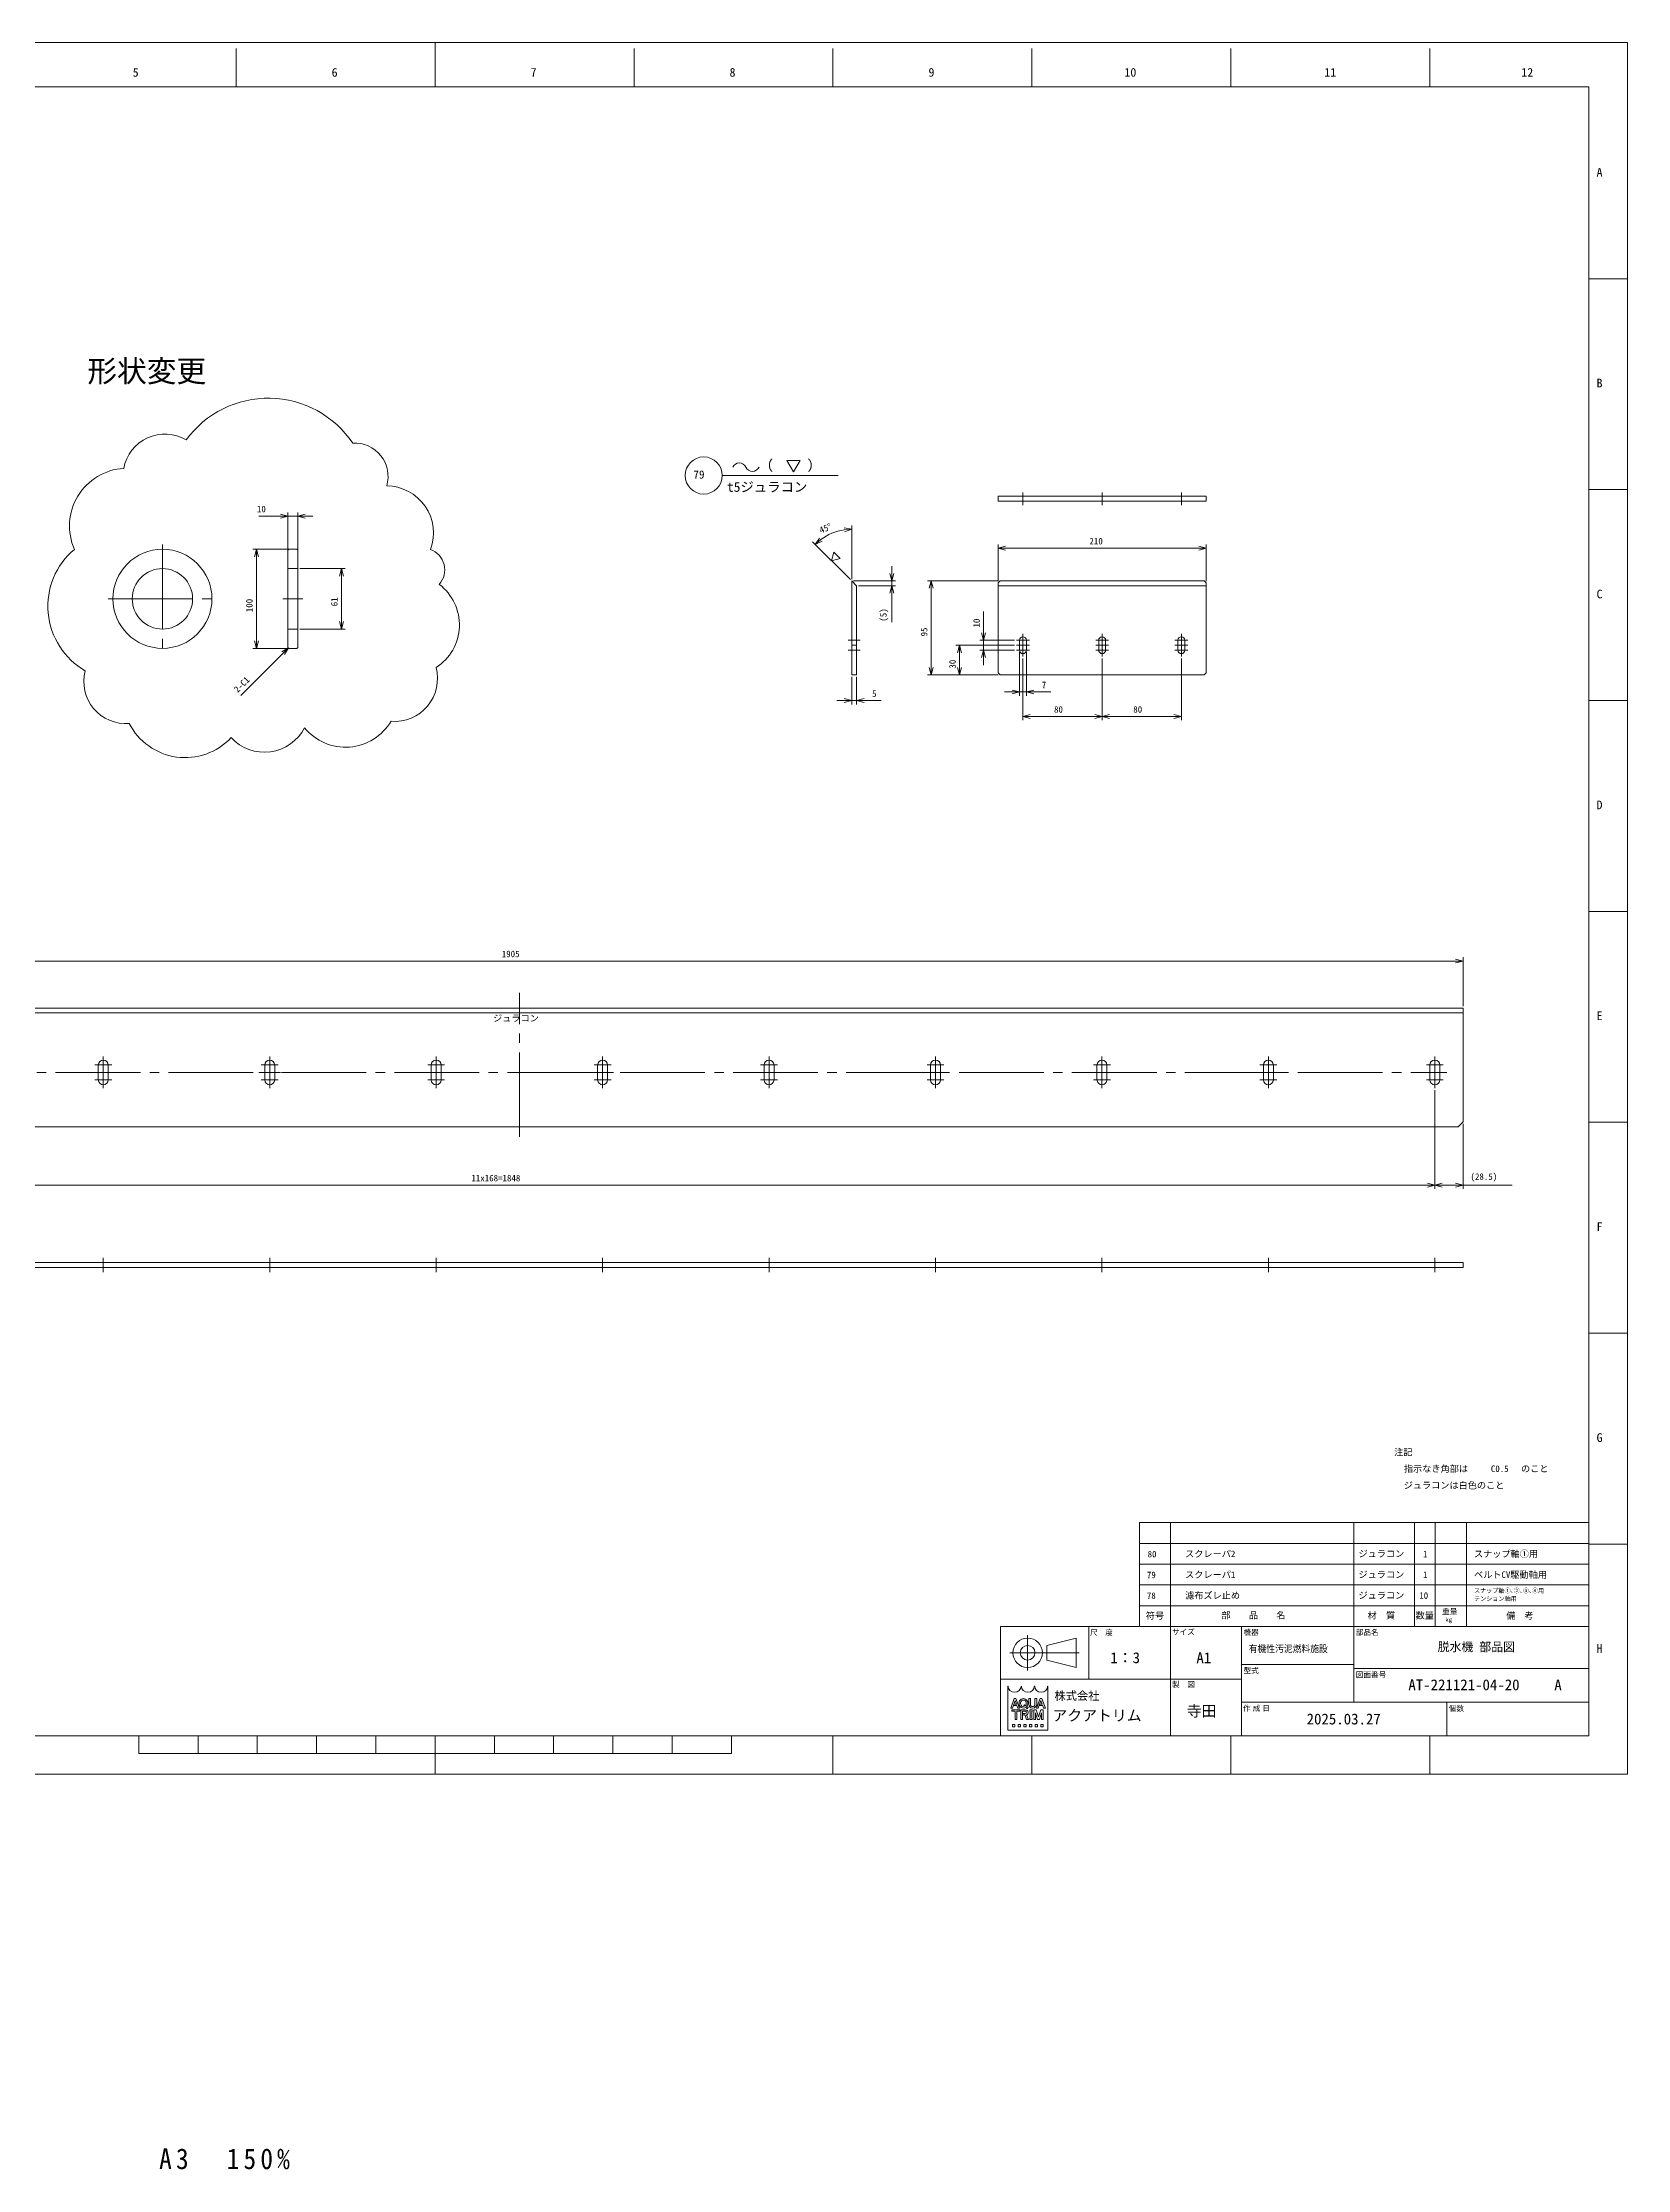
# Model space of a CAD drawing. Units: millimetres at full size. Extents: x -1242 to 1242, y -1266 to 882.
# Drawn here: x -357 to 1242, y -1266 to 882 of the extents above; entities that cross this region are included whole.
import ezdxf
from ezdxf.enums import TextEntityAlignment as Align

# ---------------------------------------------------------------- set-up
doc = ezdxf.new("R2010")
doc.units = ezdxf.units.MM
doc.header["$LTSCALE"] = 9.4985
doc.linetypes.add('CHAIN2', pattern=[12, 9, -1, 1, -1])
for name, color, linetype, lineweight in [('0-0_90_FRAME', 2, 'Continuous', 9), ('0-1_91_BLANK', 6, 'Continuous', 9), ('0-2_0', 134, 'Continuous', 9), ('0-3_10_DRAFT', 1, 'Continuous', 9), ('0-4_05_CENTER', 2, 'CHAIN2', 9), ('0-5_04_HIDDEN', 7, 'Continuous', 9), ('0-6_08_DIM', 3, 'Continuous', 9), ('0-8_01_NORMAL', 4, 'Continuous', 9), ('0-9_02_SLIM', 4, 'Continuous', 9)]:
    doc.layers.add(name, color=color, linetype=linetype, lineweight=lineweight)
doc.layers.add('0-7_07_TEXT', color=3, linetype='Continuous')
doc.layers.add('0-A', color=7, linetype='Continuous')
doc.styles.add('ＭＳ ゴシック', font='')
doc.styles.add('ＭＳ Ｐゴシック', font='')
doc.styles.get('ＭＳ ゴシック').set_extended_font_data('MS Gothic')
doc.styles.get('ＭＳ Ｐゴシック').set_extended_font_data('MS PGothic')

# ---------------------------------------------------------------- blocks, each defined once
blk = doc.blocks.new('p1ba01')
at = {"layer": '0-6_08_DIM'}
for p, q in [((0, 0), (-1.5, 2.598)), ((-1.5, 2.598), (1.5, 2.598)), ((1.5, 2.598), (0, 0))]:
    blk.add_line(p, q, dxfattribs=at)
blk = doc.blocks.new('p1ba05')
at = {"layer": '0-6_08_DIM'}
for centre, start, end in [((-2.954, 0.285), 24.22764, 155.57578), ((0, 1.621), 204.22764, 335.57578)]:
    blk.add_arc(centre, 1.621, start, end, dxfattribs=at)
blk = doc.blocks.new('_Open30')
at = {"layer": '0-6_08_DIM'}
blk.add_line((0, 0), (-1, 0), dxfattribs=at)
blk.add_lwpolyline([(-1, 0.268), (0, 0), (-1, -0.268)], dxfattribs=at)
blk = doc.blocks.new('AM_BALLOON1')
at = {"layer": '0-6_08_DIM'}
blk.add_circle((0, 0), 5, dxfattribs=at)

msp = doc.modelspace()

# ---------------------------------------------------------------- linework, layer by layer
at = {"layer": '0-0_90_FRAME', "color": 6}
for p, q in [((38.826, 881.58), (38.826, 836.694)), ((1242.302, 4.113), (1203.416, 4.113)), ((-260.296, -846.416), (-260.296, -828.468)), ((-200.471, -846.416), (-200.471, -828.468)), ((-140.647, -846.416), (-140.647, -828.468)), ((-80.823, -846.416), (-80.823, -828.468)), ((-20.998, -846.416), (-20.998, -828.468)), ((38.826, -867.18), (38.826, -828.468)), ((98.65, -846.416), (98.65, -828.468)), ((158.475, -846.416), (158.475, -828.468)), ((218.299, -846.416), (218.299, -828.468)), ((278.123, -846.416), (278.123, -828.468)), ((337.947, -846.416), (337.947, -828.468)), ((-260.296, -846.416), (337.947, -846.416))]:
    msp.add_line(p, q, dxfattribs=at)
at = {"layer": '0-0_90_FRAME'}
for p, q in [((-161.974, 836.694), (-161.974, 875.58)), ((239.626, 836.694), (239.626, 875.58)), ((440.427, 836.694), (440.427, 875.58)), ((641.227, 836.694), (641.227, 875.58)), ((842.027, 836.694), (842.027, 875.58)), ((1042.827, 836.694), (1042.827, 875.58)), ((1242.302, 643.088), (1203.416, 643.088)), ((1242.302, 430.096), (1203.416, 430.096)), ((1242.302, 217.104), (1203.416, 217.104)), ((1242.302, -208.879), (1203.416, -208.879)), ((1242.302, -421.871), (1203.416, -421.871)), ((749.751, -613.154), (1203.416, -613.154)), ((749.751, -613.154), (749.751, -718.154)), ((781.251, -613.154), (781.251, -718.154)), ((966.023, -613.154), (966.023, -718.154)), ((1027.355, -613.154), (1027.355, -718.154)), ((1048.355, -613.154), (1048.355, -718.154)), ((1079.855, -613.154), (1079.855, -718.154)), ((749.751, -634.154), (1203.416, -634.154)), ((1242.302, -634.862), (1203.416, -634.862)), ((749.751, -655.154), (1203.416, -655.154)), ((749.751, -676.154), (1203.416, -676.154)), ((749.751, -697.154), (1203.416, -697.154)), ((621.55, -800.513), (624.244, -792.947)), ((623.448, -790.907), (625.04, -790.907)), ((625.517, -796.52), (624.244, -792.947)), ((628.663, -800.467), (625.04, -790.907)), ((637.979, -796.634), (637.979, -790.907)), ((639.708, -790.907), (637.979, -790.907)), ((639.708, -796.286), (639.708, -790.907)), ((646.048, -796.634), (646.048, -790.907)), ((647.675, -800.513), (650.369, -792.947)), ((649.573, -790.907), (651.165, -790.907)), ((651.642, -796.52), (650.369, -792.947)), ((654.788, -800.467), (651.165, -790.907)), ((619.825, -800.513), (619.825, -800.467)), ((619.825, -800.513), (621.55, -800.513)), ((621.072, -802.434), (628.948, -802.434)), ((621.072, -802.434), (621.072, -803.779)), ((621.072, -803.779), (623.953, -803.779)), ((622.49, -797.98), (623.01, -796.52)), ((622.49, -797.98), (626.036, -797.98)), ((623.01, -796.52), (625.517, -796.52)), ((624.145, -812.04), (624.145, -803.971)), ((624.145, -812.04), (625.875, -812.04)), ((625.875, -812.04), (625.875, -803.971)), ((626.067, -803.779), (628.948, -803.779)), ((628.253, -795.134), (628.253, -796.286)), ((628.663, -800.513), (628.663, -800.467)), ((628.948, -802.434), (628.948, -803.779)), ((629.854, -795.247), (629.854, -796.169)), ((630.043, -802.434), (630.043, -812.04)), ((630.043, -802.434), (634.462, -802.434)), ((631.773, -803.779), (634.693, -803.779)), ((631.83, -807.488), (631.83, -806.143)), ((631.83, -806.143), (634.693, -806.143)), ((631.83, -807.488), (633.717, -807.488)), ((633.044, -797.966), (633.895, -797.063)), ((633.044, -797.966), (633.829, -798.73)), ((633.895, -797.063), (637.453, -799.995)), ((634.43, -807.97), (635.892, -812.04)), ((634.921, -797.862), (636.159, -798.882)), ((635.006, -799.875), (636.341, -801.175)), ((635.489, -795.247), (635.489, -796.169)), ((635.892, -812.04), (637.756, -812.04)), ((636.1, -807.91), (637.756, -811.963)), ((636.341, -801.175), (637.453, -799.995)), ((637.09, -795.134), (637.09, -796.286)), ((637.756, -811.963), (637.756, -812.04)), ((639.212, -802.434), (641.326, -802.434)), ((639.212, -802.434), (639.212, -803.779)), ((639.212, -812.04), (639.212, -810.695)), ((639.405, -810.503), (639.405, -803.971)), ((641.134, -810.503), (641.134, -803.971)), ((641.326, -802.434), (641.326, -803.779)), ((642.301, -800.513), (641.725, -800.513)), ((643.057, -802.434), (645.566, -802.434)), ((646.995, -812.04), (644.784, -805.316)), ((647.86, -809.411), (645.566, -802.434)), ((645.95, -800.513), (645.95, -800.467)), ((645.95, -800.513), (647.675, -800.513)), ((646.995, -812.04), (648.724, -812.04)), ((647.86, -809.411), (650.154, -802.434)), ((648.615, -797.98), (649.135, -796.52)), ((648.615, -797.98), (652.161, -797.98)), ((648.724, -812.04), (650.935, -805.316)), ((649.135, -796.52), (651.642, -796.52)), ((652.664, -802.434), (650.154, -802.434)), ((654.788, -800.513), (654.788, -800.467)), ((440.427, -867.18), (440.427, -828.468)), ((621.553, -817.071), (621.553, -819.376)), ((627.316, -817.071), (627.316, -819.376)), ((633.08, -817.071), (633.08, -819.376)), ((638.843, -817.071), (638.843, -819.376)), ((641.227, -867.18), (641.227, -828.468)), ((644.607, -817.071), (644.607, -819.376)), ((652.676, -817.071), (652.676, -819.376)), ((842.027, -867.18), (842.027, -828.468)), ((1042.827, -867.18), (1042.827, -828.468))]:
    msp.add_line(p, q, dxfattribs=at)
at = {"layer": '0-0_90_FRAME', "color": 134}
for p, q in [((636.888, -762.492), (636.888, -726.852)), ((698.516, -771.19), (698.516, -718.154)), ((749.751, -718.154), (1203.416, -718.154)), ((781.251, -828.468), (781.251, -718.154)), ((852.737, -828.468), (852.737, -718.154)), ((966.023, -718.154), (966.023, -794.526)), ((619.068, -744.672), (688.863, -744.672)), ((852.737, -771.19), (609.416, -771.19)), ((852.737, -756.34), (966.023, -756.34)), ((966.023, -760.583), (1203.416, -760.583)), ((852.737, -794.526), (1203.416, -794.526)), ((1060.144, -794.526), (1060.144, -828.468))]:
    msp.add_line(p, q, dxfattribs=at)
at = {"layer": '0-0_90_FRAME', "color": 6}
msp.add_lwpolyline([(-1125.764, -828.468), (1203.416, -828.468), (1203.416, 836.694), (-1125.764, 836.694)], close=True, dxfattribs=at)
at = {"layer": '0-0_90_FRAME', "color": 134}
for points in [[(609.416, -828.468), (1203.416, -828.468), (1203.416, -718.154), (609.416, -718.154)], [(656.193, -737.247), (685.893, -729.822), (685.893, -759.522), (656.193, -752.097)]]:
    msp.add_lwpolyline(points, close=True, dxfattribs=at)
at = {"layer": '0-0_90_FRAME'}
for points in [[(657.287, -778.455), (657.287, -822.834), (616.942, -822.834), (616.942, -778.455)], [(619.825, -800.513), (619.825, -800.467), (623.448, -790.907)], [(644.319, -796.286), (644.319, -790.907), (646.048, -790.907)], [(645.95, -800.513), (645.95, -800.467), (649.573, -790.907)], [(628.663, -800.513), (626.938, -800.513), (626.036, -797.98)], [(630.043, -812.04), (631.773, -812.04), (631.773, -803.779)], [(639.212, -812.04), (641.326, -812.04), (641.326, -810.695)], [(643.057, -802.434), (643.057, -812.04), (644.786, -812.04), (644.784, -805.316)], [(650.935, -805.316), (650.935, -812.04), (652.664, -812.04), (652.664, -802.434)], [(654.788, -800.513), (653.063, -800.513), (652.161, -797.98)], [(621.553, -817.071), (623.858, -817.071), (623.858, -819.376), (621.553, -819.376)], [(627.316, -817.071), (629.622, -817.071), (629.622, -819.376), (627.316, -819.376)], [(633.08, -817.071), (635.385, -817.071), (635.385, -819.376), (633.08, -819.376)], [(638.843, -817.071), (641.149, -817.071), (641.149, -819.376), (638.843, -819.376)], [(644.607, -817.071), (646.912, -817.071), (646.912, -819.376), (644.607, -819.376)], [(652.676, -817.071), (650.371, -817.071), (650.371, -819.376), (652.676, -819.376)]]:
    msp.add_lwpolyline(points, dxfattribs=at)
at = {"layer": '0-0_90_FRAME', "color": 134}
for radius in [14.85, 7.425]:
    msp.add_circle((636.888, -744.672), radius, dxfattribs=at)
at = {"layer": '0-0_90_FRAME'}
for centre, radius, start, end in [((616.942, -778.647), 0.192, 0, 90), ((630.39, -778.647), 0.192, 0, 180), ((630.39, -778.647), 0.192, 0, 90), ((643.839, -778.647), 0.192, 0, 180), ((657.287, -778.647), 0.192, 90, 180), ((623.953, -803.971), 0.192, 0, 90), ((626.067, -803.971), 0.192, 90, 180), ((633.717, -808.256), 0.768, 21.9283, 90), ((634.652, -804.961), 1.183, 271.99706, 88.00294), ((634.938, -808.386), 1.256, 22.27295, 58.55311), ((642.04, -796.46), 4.065, 182.45003, 265.55526), ((639.212, -803.971), 0.192, 0, 90), ((639.212, -810.503), 0.192, 270, 0), ((643.137, -796.331), 3.43, 179.25279, 218.96457), ((642.013, -795.687), 3.198, 241.15773, 298.84227), ((641.326, -803.971), 0.192, 90, 180), ((641.326, -810.503), 0.192, 180, 270), ((641.986, -796.46), 4.065, 274.44474, 357.54997), ((640.889, -796.331), 3.43, 321.03543, 0.74721)]:
    msp.add_arc(centre, radius, start, end, dxfattribs=at)
for centre, major_axis, ratio, start_param, end_param in [((623.666, -778.647), (-6.532, 0), 0.882353, 6.28318531, 9.42477796), ((632.672, -795.134), (-4.419, 0), 0.956522, 3.14159265, 6.28318531), ((632.672, -795.247), (2.818, 0), 0.994718, 6.28318531, 9.42477796), ((637.114, -778.647), (-6.532, 0), 0.882353, 6.28318531, 9.42477796), ((650.563, -778.647), (-6.532, 0), 0.882353, 6.28318531, 9.42477796), ((632.672, -796.286), (-4.419, 0), 0.956522, 6.28318531, 8.41045586), ((632.672, -796.173), (2.818, 0), 0.995036, 3.14159265, 5.13549259), ((634.462, -804.961), (-3.101, 0), 0.81482, 1.94406945, 4.71238898), ((632.672, -796.173), (2.818, 0), 0.995036, 5.63666712, 6.28318531), ((632.672, -796.286), (-4.419, 0), 0.956522, 2.48020459, 3.14159265)]:
    msp.add_ellipse(centre, major_axis=major_axis, ratio=ratio, start_param=start_param, end_param=end_param, dxfattribs=at)
at = {"layer": '0-1_91_BLANK'}
msp.add_lwpolyline([(-1242.302, -867.18), (1242.302, -867.18), (1242.302, 881.58), (-1242.302, 881.58)], close=True, dxfattribs=at)
at = {"layer": '0-2_0', "color": 3}
msp.add_line((817.117, 332.884), (607.117, 332.884), dxfattribs=at)
at = {"layer": '0-2_0'}
for p, q in [((628.617, 277.884), (628.617, 267.884)), ((635.617, 267.884), (635.617, 277.884)), ((708.617, 277.884), (708.617, 267.884)), ((715.617, 267.884), (715.617, 277.884)), ((788.617, 277.884), (788.617, 267.884)), ((795.617, 267.884), (795.617, 277.884)), ((-301.104, -151.009), (-301.104, -166.009)), ((-291.104, -166.009), (-291.104, -151.009)), ((-133.104, -151.009), (-133.104, -166.009)), ((-123.104, -166.009), (-123.104, -151.009)), ((34.896, -151.009), (34.896, -166.009)), ((44.896, -166.009), (44.896, -151.009)), ((202.896, -166.009), (202.896, -151.009)), ((212.896, -151.009), (212.896, -166.009)), ((370.896, -166.009), (370.896, -151.009)), ((380.896, -151.009), (380.896, -166.009)), ((538.896, -166.009), (538.896, -151.009)), ((548.896, -151.009), (548.896, -166.009)), ((706.896, -166.009), (706.896, -151.009)), ((716.896, -151.009), (716.896, -166.009)), ((874.896, -166.009), (874.896, -151.009)), ((884.896, -151.009), (884.896, -166.009)), ((1042.896, -166.009), (1042.896, -151.009)), ((1052.896, -151.009), (1052.896, -166.009))]:
    msp.add_line(p, q, dxfattribs=at)
for points in [[(607.117, 418.336), (817.117, 418.336), (817.117, 423.336), (607.117, 423.336)], [(459.282, 242.884), (459.282, 337.884), (464.282, 332.884), (464.282, 242.884)], [(607.117, 244.884), (607.117, 335.884), (609.117, 337.884), (815.117, 337.884), (817.117, 335.884), (817.117, 244.884), (815.117, 242.884), (609.117, 242.884)], [(-828.605, -93.509), (1076.396, -93.509), (1076.396, -208.509), (1071.396, -213.509), (-823.605, -213.509), (-828.605, -208.509)], [(1076.396, -350.54), (-828.605, -350.54), (-828.605, -355.54), (1076.396, -355.54)]]:
    msp.add_lwpolyline(points, close=True, dxfattribs=at)
msp.add_circle((-236.401, 319.766), 50, dxfattribs=at)
for centre, radius, start, end in [((632.117, 277.884), 3.5, 0, 180), ((712.117, 277.884), 3.5, 0, 180), ((792.117, 277.884), 3.5, 0, 180), ((632.117, 267.884), 3.5, 180, 0), ((712.117, 267.884), 3.5, 180, 0), ((792.117, 267.884), 3.5, 180, 0), ((-296.104, -151.009), 5, 0, 180), ((-128.104, -151.009), 5, 0, 180), ((39.896, -151.009), 5, 0, 180), ((207.896, -151.009), 5, 0, 180), ((375.896, -151.009), 5, 0, 180), ((543.896, -151.009), 5, 0, 180), ((711.896, -151.009), 5, 0, 180), ((879.896, -151.009), 5, 0, 180), ((1047.896, -151.009), 5, 0, 180), ((-296.104, -166.009), 5, 180, 0), ((-128.104, -166.009), 5, 180, 0), ((39.896, -166.009), 5, 180, 0), ((207.896, -166.009), 5, 180, 0), ((375.896, -166.009), 5, 180, 0), ((543.896, -166.009), 5, 180, 0), ((711.896, -166.009), 5, 180, 0), ((879.896, -166.009), 5, 180, 0), ((1047.896, -166.009), 5, 180, 0)]:
    msp.add_arc(centre, radius, start, end, dxfattribs=at)
at = {"layer": '0-3_10_DRAFT'}
msp.add_line((464.282, 272.884), (459.282, 272.884), dxfattribs=at)
at = {"layer": '0-4_05_CENTER'}
for p, q in [((632.117, 414.368), (632.117, 427.309)), ((712.117, 414.368), (712.117, 427.309)), ((792.117, 414.368), (792.117, 427.309)), ((-236.401, 374.484), (-236.401, 265.047)), ((-291.119, 319.766), (-181.682, 319.766)), ((-114.703, 319.766), (-94.703, 319.766)), ((632.117, 284.384), (632.117, 261.384)), ((712.117, 284.384), (712.117, 261.384)), ((792.117, 284.384), (792.117, 261.384)), ((467.843, 277.884), (455.72, 277.884)), ((467.843, 267.884), (455.72, 267.884)), ((638.617, 277.884), (625.617, 277.884)), ((638.617, 272.884), (625.617, 272.884)), ((638.617, 267.884), (625.617, 267.884)), ((718.617, 277.884), (705.617, 277.884)), ((718.617, 272.884), (705.617, 272.884)), ((718.617, 267.884), (705.617, 267.884)), ((798.617, 277.884), (785.617, 277.884)), ((798.617, 272.884), (785.617, 272.884)), ((798.617, 267.884), (785.617, 267.884)), ((123.896, -223.747), (123.896, -78.019)), ((-296.104, -174.569), (-296.104, -142.449)), ((-128.104, -174.569), (-128.104, -142.449)), ((39.896, -174.569), (39.896, -142.449)), ((207.896, -174.569), (207.896, -142.449)), ((375.896, -174.569), (375.896, -142.449)), ((543.896, -174.569), (543.896, -142.449)), ((711.896, -174.569), (711.896, -142.449)), ((879.896, -174.569), (879.896, -142.449)), ((1047.896, -174.569), (1047.896, -142.449)), ((-800.105, -158.509), (1059.896, -158.509)), ((-307.104, -158.509), (-285.104, -158.509)), ((-304.665, -151.009), (-287.544, -151.009)), ((-304.665, -166.009), (-287.544, -166.009)), ((-139.104, -158.509), (-117.104, -158.509)), ((-136.665, -151.009), (-119.544, -151.009)), ((-136.665, -166.009), (-119.544, -166.009)), ((28.896, -158.509), (50.896, -158.509)), ((31.335, -151.009), (48.456, -151.009)), ((31.335, -166.009), (48.456, -166.009)), ((218.896, -158.509), (196.896, -158.509)), ((216.456, -151.009), (199.335, -151.009)), ((216.456, -166.009), (199.335, -166.009)), ((386.896, -158.509), (364.896, -158.509)), ((384.456, -151.009), (367.335, -151.009)), ((384.456, -166.009), (367.335, -166.009)), ((554.896, -158.509), (532.896, -158.509)), ((552.456, -151.009), (535.335, -151.009)), ((552.456, -166.009), (535.335, -166.009)), ((722.896, -158.509), (700.896, -158.509)), ((720.456, -151.009), (703.335, -151.009)), ((720.456, -166.009), (703.335, -166.009)), ((890.896, -158.509), (868.896, -158.509)), ((888.456, -151.009), (871.336, -151.009)), ((888.456, -166.009), (871.336, -166.009)), ((1058.896, -158.509), (1036.896, -158.509)), ((1056.456, -151.009), (1039.336, -151.009)), ((1056.456, -166.009), (1039.336, -166.009)), ((-296.104, -360.358), (-296.104, -345.719)), ((-128.104, -360.358), (-128.104, -345.719)), ((39.896, -360.358), (39.896, -345.719)), ((207.896, -360.358), (207.896, -345.719)), ((375.896, -360.358), (375.896, -345.719)), ((543.896, -360.358), (543.896, -345.719)), ((711.896, -360.358), (711.896, -345.719)), ((879.896, -360.358), (879.896, -345.719)), ((1047.896, -360.358), (1047.896, -345.719))]:
    msp.add_line(p, q, dxfattribs=at)
at = {"layer": '0-5_04_HIDDEN'}
for p, q in [((-109.703, 350.266), (-99.703, 350.266)), ((-109.703, 289.266), (-99.703, 289.266))]:
    msp.add_line(p, q, dxfattribs=at)
at = {"layer": '0-5_04_HIDDEN', "color": 3}
msp.add_line((-828.605, -98.509), (1076.396, -98.509), dxfattribs=at)
at = {"layer": '0-6_08_DIM'}
for p, q in [((328.751, 444.297), (445.695, 444.297)), ((-117.203, 403.316), (-138.953, 403.316)), ((-109.703, 360.641), (-109.703, 407.066)), ((-99.703, 403.316), (-109.703, 403.316)), ((-99.703, 360.641), (-99.703, 407.066)), ((-92.203, 403.316), (-84.703, 403.316)), ((459.282, 339.759), (459.282, 393.763)), ((-110.578, 369.766), (-145.311, 369.766)), ((457.956, 339.21), (419.77, 377.396)), ((607.117, 337.759), (607.117, 374.604)), ((614.617, 370.854), (809.617, 370.854)), ((817.117, 337.759), (817.117, 374.604)), ((-141.561, 362.266), (-141.561, 277.265)), ((-97.828, 350.266), (-52.041, 350.266)), ((499.89, 345.384), (499.89, 352.884)), ((-55.791, 342.766), (-55.791, 296.766)), ((461.157, 337.884), (503.64, 337.884)), ((466.157, 332.884), (503.64, 332.884)), ((499.89, 337.884), (499.89, 332.884)), ((499.89, 325.384), (499.89, 296.134)), ((607.242, 337.884), (535.793, 337.884)), ((539.543, 330.384), (539.543, 250.384)), ((592.491, 285.384), (592.491, 307.134)), ((-97.828, 289.266), (-52.041, 289.266)), ((-114.506, 264.962), (-157.327, 222.141)), ((-110.578, 269.765), (-145.311, 269.765)), ((623.742, 272.884), (564.466, 272.884)), ((568.216, 265.384), (568.216, 250.384)), ((623.742, 277.884), (588.741, 277.884)), ((623.742, 267.884), (588.741, 267.884)), ((592.491, 267.884), (592.491, 277.884)), ((592.491, 260.384), (592.491, 252.884)), ((628.617, 266.009), (628.617, 221.926)), ((632.117, 259.509), (632.117, 197.119)), ((635.617, 266.009), (635.617, 221.926)), ((712.117, 259.509), (712.117, 197.119)), ((712.117, 259.509), (712.117, 197.119)), ((792.117, 259.509), (792.117, 197.119)), ((459.282, 241.009), (459.282, 213.209)), ((464.282, 241.009), (464.282, 213.209)), ((607.242, 242.884), (535.793, 242.884)), ((607.242, 242.884), (564.466, 242.884)), ((451.782, 216.959), (444.282, 216.959)), ((459.282, 216.959), (464.282, 216.959)), ((471.782, 216.959), (489.032, 216.959)), ((621.117, 225.676), (613.617, 225.676)), ((628.617, 225.676), (635.617, 225.676)), ((643.117, 225.676), (660.367, 225.676)), ((639.617, 200.869), (704.617, 200.869)), ((719.617, 200.869), (784.617, 200.869)), ((1076.396, -91.634), (1076.396, -42.261)), ((-821.105, -46.011), (1068.896, -46.011)), ((1047.896, -176.444), (1047.896, -276.146)), ((1047.896, -176.444), (1047.896, -276.146)), ((1076.396, -210.384), (1076.396, -276.146)), ((-792.605, -272.396), (1040.396, -272.396)), ((1055.396, -272.396), (1068.896, -272.396)), ((1076.396, -272.396), (1125.958, -272.396))]:
    msp.add_line(p, q, dxfattribs=at)
msp.add_arc((459.282, 337.884), 52.128, 98.25059, 126.74941, dxfattribs=at)
at = {"layer": '0-8_01_NORMAL', "color": 134}
msp.add_lwpolyline([(-109.703, 368.766), (-108.703, 369.766), (-100.703, 369.766), (-99.703, 368.766), (-99.703, 270.765), (-100.703, 269.765), (-108.703, 269.765), (-109.703, 270.765)], close=True, dxfattribs=at)
msp.add_circle((-236.401, 319.766), 30.5, dxfattribs=at)
at = {"layer": '0-9_02_SLIM'}
for centre, radius, start, end in [((-129.546, 419.756), 102.65, 33.87001, 143.87001), ((-233.918, 443.834), 42.296, 59.50616, 169.50616), ((-42.265, 443.401), 33.625, 343.4976, 93.4976), ((-271.755, 393.207), 58.451, 93.68002, 203.68002), ((-10.349, 386.299), 47.551, 339.60898, 89.60898), ((-276.793, 312.25), 75.204, 130.15107, 240.15107), ((26.262, 348.945), 22.258, 319.04464, 69.04464), ((11.998, 293.509), 51.323, 302.73809, 52.73809), ((-273.521, 235.982), 42.172, 164.82313, 274.82313), ((-1.888, 239.133), 43.123, 265.06203, 15.06203), ((-213.507, 222.79), 63.403, 207.04737, 317.04737), ((-51.616, 223.449), 53.494, 219.34055, 329.34055), ((-133.528, 210.51), 45.644, 222.64594, 332.64594)]:
    msp.add_arc(centre, radius, start, end, dxfattribs=at)

# ---------------------------------------------------------------- block references
at = {"layer": '0-6_08_DIM'}
for name, p, xscale, yscale in [('AM_BALLOON1', (309.974, 444.321), 3.75, 3.75), ('p1ba05', (359.11, 448.4), 4.5, 4.5), ('p1ba01', (400.479, 447.874), 4.5, 4.5), ('_Open30', (-109.703, 403.316), 7.5, 7.5), ('_Open30', (817.117, 370.854), 7.5, 7.5), ('_Open30', (459.282, 216.959), 7.5, 7.5), ('_Open30', (628.617, 225.676), 7.5, 7.5), ('_Open30', (712.117, 200.869), 7.5, 7.5), ('_Open30', (792.117, 200.869), 7.5, 7.5), ('_Open30', (1076.396, -46.011), 7.5, 7.5), ('_Open30', (1047.896, -272.396), 7.5, 7.5), ('_Open30', (1076.396, -272.396), 7.5, 7.5)]:
    msp.add_blockref(name, p, dxfattribs=dict(at, xscale=xscale, yscale=yscale))
for name, p, xscale, yscale, rotation in [('_Open30', (-99.703, 403.316), 7.5, 7.5, 180), ('_Open30', (459.282, 390.013), 7.5, 7.5, 4.1253), ('_Open30', (-141.561, 369.766), 7.5, 7.5, 90), ('_Open30', (422.422, 374.744), 7.5, 7.5, 220.8747), ('p1ba01', (438.863, 358.303), 3, 3, 315), ('_Open30', (607.117, 370.854), 7.5, 7.5, 180), ('_Open30', (-55.791, 350.266), 7.5, 7.5, 90), ('_Open30', (499.89, 337.884), 7.5, 7.5, 270), ('_Open30', (499.89, 332.884), 7.5, 7.5, 90), ('_Open30', (539.543, 337.884), 7.5, 7.5, 90), ('_Open30', (-55.791, 289.266), 7.5, 7.5, 270), ('_Open30', (592.491, 277.884), 7.5, 7.5, 270), ('_Open30', (-141.561, 269.765), 7.5, 7.5, 270), ('_Open30', (-109.203, 270.265), 7.5, 7.5, 45), ('_Open30', (568.216, 272.884), 7.5, 7.5, 90), ('_Open30', (592.491, 267.884), 7.5, 7.5, 90), ('_Open30', (539.543, 242.884), 7.5, 7.5, 270), ('_Open30', (568.216, 242.884), 7.5, 7.5, 270), ('_Open30', (464.282, 216.959), 7.5, 7.5, 180), ('_Open30', (635.617, 225.676), 7.5, 7.5, 180), ('_Open30', (632.117, 200.869), 7.5, 7.5, 180), ('_Open30', (712.117, 200.869), 7.5, 7.5, 180), ('_Open30', (1047.896, -272.396), 7.5, 7.5, 180)]:
    msp.add_blockref(name, p, dxfattribs=dict(at, xscale=xscale, yscale=yscale, rotation=rotation))

# ---------------------------------------------------------------- texts
at = {"layer": '0-0_90_FRAME', "color": 134}
for s, height, style, p in [('5', 8.798, 'ＭＳ ゴシック', (-266.374, 844.439)), ('6', 8.798, 'ＭＳ ゴシック', (-65.574, 844.439)), ('7', 8.798, 'ＭＳ ゴシック', (135.226, 844.439)), ('8', 8.798, 'ＭＳ ゴシック', (336.026, 844.439)), ('9', 8.798, 'ＭＳ ゴシック', (536.827, 844.439)), ('10', 8.798, 'ＭＳ ゴシック', (734.627, 844.439)), ('11', 8.798, 'ＭＳ ゴシック', (936.427, 844.439)), ('12', 8.798, 'ＭＳ ゴシック', (1135.227, 844.439)), ('A', 8.798, 'ＭＳ ゴシック', (1211.146, 743.584)), ('B', 8.798, 'ＭＳ ゴシック', (1211.146, 530.592)), ('C', 8.798, 'ＭＳ ゴシック', (1211.146, 317.6)), ('D', 8.798, 'ＭＳ ゴシック', (1211.146, 104.609)), ('E', 8.798, 'ＭＳ ゴシック', (1211.146, -108.383)), ('F', 8.798, 'ＭＳ ゴシック', (1211.146, -321.375)), ('G', 8.798, 'ＭＳ ゴシック', (1211.146, -534.367)), ('尺\u3000度', 5.499, 'ＭＳ Ｐゴシック', (699.861, -728.547)), ('サイズ', 5.499, 'ＭＳ Ｐゴシック', (782.597, -727.987)), ('機器', 5.499, 'ＭＳ Ｐゴシック', (854.776, -728.423)), ('部品名', 5.499, 'ＭＳ Ｐゴシック', (968.062, -728.423)), ('1：3', 11, 'ＭＳ ゴシック', (720.391, -758.46)), ('A1', 11, 'ＭＳ ゴシック', (807.248, -758.46)), ('脱水機 部品図', 8.798, 'ＭＳ ゴシック', (1050.793, -745.787)), ('H', 8.798, 'ＭＳ ゴシック', (1211.146, -747.358)), ('製\u3000図', 5.499, 'ＭＳ Ｐゴシック', (782.597, -781.023)), ('型式', 5.499, 'ＭＳ Ｐゴシック', (854.776, -766.984)), ('図面番号', 5.499, 'ＭＳ Ｐゴシック', (968.062, -771.226)), ('AT-221121-04-20', 11, 'ＭＳ ゴシック', (1021.207, -785.795)), ('寺田', 11, 'ＭＳ ゴシック', (797.502, -812.252)), ('作 成 日', 5.499, 'ＭＳ Ｐゴシック', (854.258, -805.079)), ('2025.03.27', 11, 'ＭＳ ゴシック', (918.491, -820.321)), ('個数', 5.499, 'ＭＳ Ｐゴシック', (1061.926, -805.287))]:
    msp.add_text(s, height=height, dxfattribs=dict(at, style=style)).set_placement(p, align=Align.BOTTOM_LEFT)
at = {"layer": '0-0_90_FRAME', "color": 3, "style": 'ＭＳ ゴシック'}
for s, height, p in [('80', 6.598, (757.979, -650.287)), ('スクレーパ2', 6.598, (795.882, -650.055)), ('ジュラコン', 6.598, (970.857, -649.936)), ('1', 6.598, (1035.948, -650.136)), ('スナップ軸①用', 6.598, (1087.43, -650.088)), ('79', 6.598, (757.229, -671.287)), ('スクレーパ1', 6.598, (795.882, -671.055)), ('ジュラコン', 6.598, (970.857, -670.936)), ('1', 6.598, (1035.948, -671.136)), ('ベルトCV駆動軸用', 6.598, (1087.43, -671.088)), ('78', 6.598, (757.229, -692.287)), ('濾布ズレ止め', 6.598, (795.882, -692.055)), ('ジュラコン', 6.598, (970.857, -691.936)), ('10', 6.598, (1032.198, -692.136)), ('テンション軸用', 4.399, (1087.43, -693.514)), ('スナップ軸①､②､③､④用', 4.399, (1087.43, -685.385)), ('符号', 6.598, (756.165, -712.435)), ('部\u3000\u3000品\u3000\u3000名', 6.598, (832.462, -712.108)), ('材\u3000質', 6.598, (980.028, -712.216)), ('数量', 6.598, (1028.458, -712.284)), ('重量', 5.499, (1055.215, -707.375)), ('kg', 4.399, (1058.53, -714.714)), ('備  考', 6.598, (1119.997, -712.435))]:
    msp.add_text(s, height=height, dxfattribs=at).set_placement(p, align=Align.BOTTOM_LEFT)
at = {"layer": '0-0_90_FRAME', "color": 134, "style": 'ＭＳ ゴシック', "width": 0.9}
msp.add_text('有機性汚泥燃料施設', height=7.038, dxfattribs=at).set_placement((860.06, -746.217), align=Align.BOTTOM_LEFT)
at = {"layer": '0-0_90_FRAME', "style": 'ＭＳ ゴシック'}
for s, height, p in [('株式会社', 8.315, (663.99, -794.766)), ('アクアトリム', 11, (661.901, -816.795))]:
    msp.add_text(s, height=height, dxfattribs=at).set_placement(p, align=Align.BOTTOM_LEFT)
at = {"layer": '0-2_0', "style": 'ＭＳ ゴシック'}
msp.add_text('79', height=8.248, dxfattribs=at).set_placement((299.528, 438.696), align=Align.BOTTOM_LEFT)
at = {"layer": '0-3_10_DRAFT', "style": 'ＭＳ ゴシック'}
msp.add_text('ジュラコン', height=6.598, dxfattribs=at).set_placement((97.375, -109.062), align=Align.BOTTOM_LEFT)
at = {"layer": '0-6_08_DIM', "color": 4, "style": 'ＭＳ ゴシック'}
for s, height, p in [('形状変更', 21.99, (-312.24, 532.108)), ('A', 11, (1168.488, -785.983))]:
    msp.add_text(s, height=height, dxfattribs=at).set_placement(p, align=Align.BOTTOM_LEFT)
at = {"layer": '0-6_08_DIM', "style": 'ＭＳ ゴシック'}
for s, height, p in [('t5ジュラコン', 9.897, (333.557, 424.878)), ('10', 6.598, (-141.042, 405.191)), ('210', 6.598, (699.26, 372.729)), ('5', 6.598, (479.872, 218.834)), ('7', 6.598, (651.206, 227.551)), ('80', 6.598, (663.546, 202.744)), ('80', 6.598, (743.546, 202.744)), ('1905', 6.598, (106.11, -44.13)), ('11x168=1848', 6.598, (75.467, -270.521)), ('(28.5)', 6.598, (1083.927, -269.015))]:
    msp.add_text(s, height=height, dxfattribs=at).set_placement(p, align=Align.BOTTOM_LEFT)
for s, rotation, p in [('45°', 22.5, (429.113, 383.841)), ('100', 90, (-143.436, 306.266)), ('61', 90, (-57.666, 312.266)), ('(5)', 90, (496.515, 296.723)), ('95', 90, (537.668, 281.813)), ('10', 90, (590.616, 290.795)), ('30', 90, (566.341, 249.313)), ('2-C1', 45, (-158.994, 223.126))]:
    msp.add_text(s, height=6.598, rotation=rotation, dxfattribs=at).set_placement(p, align=Align.BOTTOM_LEFT)
at = {"layer": '0-7_07_TEXT'}
for s, height, style, p in [('(     )', 9.897, 'ＭＳ ゴシック', (373.769, 447.535)), ('注記', 6.598, 'ＭＳ Ｐゴシック', (1006.76, -547.3)), ('\u3000指示なき角部は', 6.598, 'ＭＳ Ｐゴシック', (1007.48, -564.037)), ('C0.5', 6.598, 'ＭＳ ゴシック', (1104.455, -564.037)), ('のこと', 6.598, 'ＭＳ Ｐゴシック', (1134.884, -564.037)), ('ジュラコンは白色のこと', 6.598, 'ＭＳ Ｐゴシック', (1016.48, -580.819))]:
    msp.add_text(s, height=height, dxfattribs=dict(at, style=style)).set_placement(p, align=Align.BOTTOM_LEFT)
at = {"layer": '0-A', "insert": (-239.724, -1266.467), "char_height": 20.89, "attachment_point": 7, "style": 'ＭＳ ゴシック'}
msp.add_mtext('\\T1.33;\\W0.9;A3\u3000150%', dxfattribs=at)

doc.saveas('drawing.dxf')
